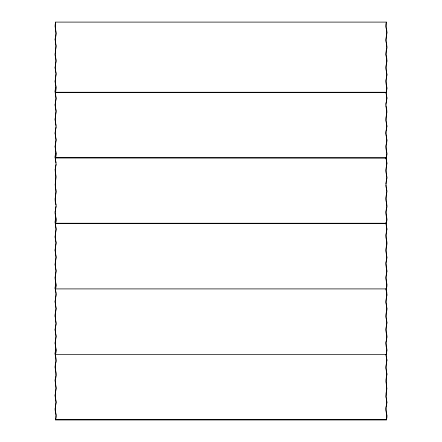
<?xml version="1.0" encoding="UTF-8"?>
<svg xmlns="http://www.w3.org/2000/svg" width="442" height="442" viewBox="0 0 442 442"><rect width="100%" height="100%" fill="white"/><g stroke="black" fill="none" stroke-linecap="round" stroke-linejoin="round"><path stroke-width="0.66" d="M55.073 38.973L55.913 44.719M55.139 156.601L55.554 153.092L55.073 157.264L56.029 162.954M55.139 198.69L56.128 191.673L55.139 184.662L56.112 176.949L55.139 170.629M56.112 164.308L55.156 157.23M55.073 221.431L56.046 229.111L55.073 236.79M55.139 278.217L56.123 271.2L55.156 264.813L56.123 257.172L55.139 250.155L56.112 242.448L55.195 237.371M56.112 285.924L55.156 278.847M56.112 323.362L55.267 317.489M55.073 380.485L56.046 388.164L55.073 395.839L56.046 402.192L55.073 409.872L55.985 414.911M386.927 47.349L385.971 40.266L386.943 32.625L385.971 26.238L386.369 22.1L55.554 22.1L55.073 26.271L56.029 33.283L55.145 39.636L56.046 46.653L55.073 54.327M385.888 104.472L386.004 107.063M386.861 112.146L385.932 117.854L385.932 120.473M386.861 154.241L386.512 157.28M386.861 191.673L386.098 196.176M386.927 206.403L385.954 198.69L386.927 190.983M385.888 263.526L386.004 266.117M386.927 388.861L385.971 381.777L386.938 374.131L385.971 367.75L386.855 360.103L386.098 355.6M55.156 90.472L55.554 87.593L55.073 91.765L56.029 98.781L55.062 105.135L55.985 110.837M55.156 132.567L56.112 126.876L55.139 119.163L56.112 111.456M56.029 126.843L55.062 133.197L56.029 139.545L55.073 146.562L56.029 153.578L55.615 157.916L386.424 157.916L386.927 153.545L385.971 146.595L386.943 140.208L386.01 134.44M55.117 169.319C56.366 175.319 55.361 181.165 55.289 187.17C57.349 193.077 53.554 199.121 56.029 205.044M55.156 169.999L55.985 164.927M56.029 164.275L55.267 168.794M55.117 211.409C54.758 215.447 56.979 219.42 55.609 223.414L386.424 223.414L386.927 219.039L385.971 212.094L386.877 207.083L386.728 203.773L386.098 201.204M55.156 212.094L56.029 206.37M56.062 375.507L56.062 372.755L55.139 367.12L56.029 360.766L55.073 353.749L55.548 349.578L55.156 353.716L56.062 358.727L55.99 362.131M56.062 417.602L56.112 415.53M386.883 62.057L386.805 58.653L385.971 54.3L386.883 48.029L386.728 44.719L386.104 42.15M385.971 104.505L386.004 103.201M385.932 131.882L385.888 133.854M385.971 184.032L386.938 177.645L385.954 170.629L386.927 162.921L386.01 157.844M386.844 178.308L386.098 182.148M386.844 220.398L386.424 223.414M386.877 295.98L386.805 292.576L386.01 288.836M386.877 338.075L386.877 335.323L385.954 329.682L386.938 322.666L385.971 316.284L386.938 308.638L385.971 302.251L386.861 294.61L386.098 290.107M385.932 365.81L386.004 369.048M385.932 407.9L386.004 411.143M55.195 38.393C57.559 33.006 54.217 27.498 55.554 22.1M55.195 220.851L55.554 218.586L55.156 222.724L56.123 229.111L55.117 237.437L56.046 243.139L55.062 250.155L56.046 257.172L55.062 264.189L56.029 270.537L55.073 277.554L56.029 284.571L55.609 288.908L386.424 288.908L386.927 284.538L385.971 277.587L386.938 271.2L385.932 262.874L386.861 257.172L386.098 252.669M55.985 286.543L55.609 288.908M55.985 323.98L55.057 329.682L56.029 336.036L55.073 343.053L56.029 350.064L55.609 354.407L386.424 354.407L386.927 350.031M55.195 379.905C57.664 374.192 53.598 368.313 55.819 362.617M386.004 23.675L386.004 27.537M386.004 51.736L385.932 54.979L386.861 60.681L385.954 67.698L386.943 74.715L385.971 81.101L386.927 88.046L386.43 92.422L55.615 92.422L55.99 86.715L55.156 81.101L56.112 74.018M386.8 47.963L386.104 51.156M386.004 65.764L386.004 69.632M386.004 79.798L386.004 83.66M386.01 103.887L386.943 98.118L386.01 92.35M386.004 131.263C385.43 135.788 388.087 140.269 386.104 144.711M386.004 145.291L386.004 149.158M386.004 168.7L386.004 172.562M386.004 182.728L386.004 186.59M386.004 196.756L386.004 200.624M386.004 210.79L385.932 214.033L386.861 219.735M386.8 207.016L386.098 210.21M386.004 234.194L386.004 238.056M386.004 248.227L386.004 252.089M386.01 262.94L386.927 257.868L385.954 250.155L386.877 244.514L386.805 241.111M386.004 276.283C385.325 280.537 387.872 284.709 386.424 288.908M386.004 299.693C385.33 304.212 388.148 308.698 386.098 313.14M386.004 313.721L386.004 317.583M386.004 327.749L386.004 331.616M386.004 379.219C386.573 385.242 386.91 391.082 386.004 397.109M386.004 393.247L385.932 396.491M386.8 389.474L386.098 392.667M386.004 407.275C385.463 411.535 388.032 415.684 386.424 419.9L55.609 419.9L55.913 418.154M55.267 210.884L56.128 205.707L55.156 199.32M55.913 376.065L55.117 379.838L56.123 388.164L55.139 395.181L56.123 402.192L55.156 408.579L56.062 414.85L55.609 419.9M386.728 62.615L386.104 65.184M386.081 131.357L386.943 126.18L386.081 120.998M386.728 296.538L386.098 299.107M386.728 338.627L385.932 342.401L386.004 345.644M386.076 365.285L386.938 360.103L386.076 354.92M386.076 407.375L386.938 402.192L386.076 397.015M386.104 23.094L386.369 22.1M386.104 79.217L386.369 78.223M386.512 77.753L386.861 74.715L386.512 71.67M386.104 102.621L386.369 101.627M386.512 101.163L386.861 98.118L386.512 95.08M386.104 130.683L386.861 126.18L386.104 121.677M386.098 168.115L386.861 163.617L385.888 157.264M386.098 233.614L386.861 229.111L386.098 224.608M386.098 247.642L386.861 243.139L385.971 235.498L386.938 229.111L385.971 222.724M386.098 275.703L386.861 271.2L386.098 266.697M386.098 327.168L386.363 326.174M386.507 325.71L386.861 322.666L386.507 319.627M386.098 378.634L386.855 374.131L386.098 369.628M386.098 406.695L386.844 402.855L386.507 399.154M55.615 92.422L56.068 87.367M55.615 157.916L56.112 153.545L55.156 146.595L56.128 140.208L55.139 133.197M55.609 223.414L56.112 219.039L55.139 212.718M55.609 354.407L56.112 350.031L55.156 343.086L56.123 336.699L55.139 329.682L56.062 324.041L55.139 315.654L56.123 308.638L55.139 301.621L56.112 293.913M386.43 92.422L386.844 88.08L386.104 84.24M386.424 419.9L386.844 415.563L386.098 411.723M55.554 92.251L386.369 92.251M55.554 157.75L386.424 157.916M55.554 223.243L386.369 223.243M55.548 419.729L386.363 419.729M386.424 354.407L386.877 349.351L385.971 343.086L386.861 336.699L386.098 332.196M386.369 71.206L386.104 70.212M386.369 94.61L386.104 93.616M386.369 150.733L386.104 149.739M386.369 174.137L386.098 173.142M386.363 319.157L386.098 318.163M386.363 398.684L386.098 397.689M386.104 28.122C388.153 32.564 385.33 37.051 386.004 41.57M386.104 107.649L386.844 111.489M386.512 151.197L386.844 153.578M386.512 174.601L386.861 177.645M386.098 187.17L386.8 190.364M386.634 240.63L386.098 238.641M386.098 346.224L386.8 349.418M55.913 86.814L55.062 81.726L56.068 73.339L55.145 67.698L56.112 59.99L55.195 54.913M385.932 92.417L386.004 93.035M386.004 121.097C386.015 115.931 387.838 110.865 385.971 105.765M386.004 224.028L385.888 222.757M385.932 288.902L386.004 289.521M386.01 354.335L386.004 355.02M55.985 73.405L55.062 67.698L56.029 61.344L55.117 54.979L56.068 45.277M55.985 293.295L55.073 288.256L55.554 284.084L55.156 288.223L55.99 292.576L56.029 295.267L55.057 301.621L56.046 308.638L55.117 314.339L55.117 316.964M386.844 191.016L385.971 185.292M56.029 125.517L55.073 119.826L56.068 110.771L55.156 104.505L56.128 98.118L55.139 91.102"/></g></svg>
